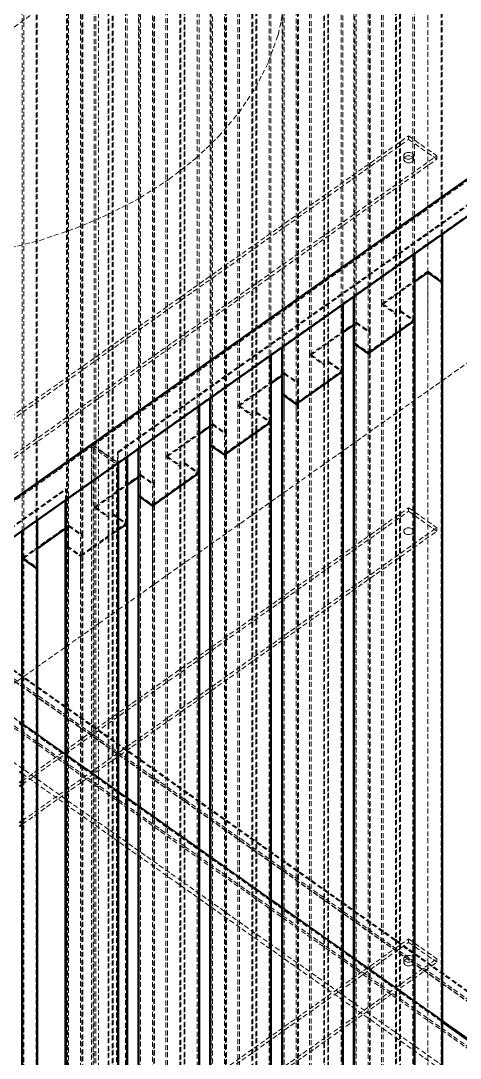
# Model space of a CAD drawing. Header units: millimetres. Extents: x 909 to 14018, y 345 to 10005.
# Drawn here: x 3779 to 4110, y 2430 to 3211 of the extents above; entities that cross this region are included whole.
import ezdxf

# ---------------------------------------------------------------- set-up
doc = ezdxf.new("R2010")
doc.units = ezdxf.units.MM
doc.linetypes.add('Hidden', pattern=[15, 5, -3, 5, -2])
for name, color, linetype, lineweight in [('Default', 7, 'Continuous', 50), ('Edges', 7, 'Hidden', 15), ('HiddenEdges', 2, 'Hidden', 15), ('HiddenSilhouettes', 2, 'Hidden', 15), ('HiddenWires', 7, 'Hidden', 15), ('Silhouettes', 7, 'Continuous', 50), ('Wires', 7, 'Hidden', 15)]:
    doc.layers.add(name, color=color, linetype=linetype, lineweight=lineweight)

# ---------------------------------------------------------------- blocks, each defined once
blk = doc.blocks.new('Isometric')
at = {"layer": 'Edges'}
for points in [[(1327.098041457611, -383.719944527455), (2133.199772010275, 186.2801333169505)], [(1096.015553997521, -181.8791524324738), (1135.222303093855, -180.5171222171657), (1174.051632219395, -176.4444287898677), (1212.129401439687, -169.7000431031679), (1249.088850902038, -160.34896760735), (1284.574182980465, -148.4814122756707), (1318.243669678544, -134.2115739010706), (1349.772846348997, -117.6768426390308), (1378.858223313768, -99.03639819879027), (1405.219789049641, -78.46992810488973), (1428.603427057129, -56.17543043124351), (1448.784023263315, -32.36750481653462), (1465.567278673514, -7.275582444440715), (1478.791694656427, 18.8586984684448), (1488.329695061837, 45.78375097370008), (1494.089352555518, 73.24023665700224), (1496.015597053682, 100.9636291150364)], [(520.9963109049463, -953.7200223718605), (1327.098041457611, -383.719944527455)], [(1327.098041457611, -2073.704886203047), (1327.098041457611, -383.719944527455)], [(1228.598032311626, -643.206138487662), (1231.426459436372, -645.2061387608003)]]:
    blk.add_lwpolyline(points, dxfattribs=at)
for points in [[(1652.013564254456, -201.901629825913, 0), (1652.013564254456, -154.8184371631278, 0)], [(1638.719922241451, -192.5016041280974, 0), (1638.719922241451, -164.218462860943, 0)], [(1638.719922241451, -998.6032245921322, 0), (1638.719922241451, -192.5016041280974, 0)], [(1578.615888998967, -273.8016335417169, 0), (1578.615888998967, -206.7184381475486, 0)], [(1652.013564254456, -1008.003250289948, 0), (1652.013564254456, -201.901629825913, 0)], [(1506.490997317939, -324.8016405067428, 0), (1506.490997317939, -257.7184451125745, 0)], [(1578.615888998967, -1079.903254005752, 0), (1578.615888998967, -273.8016335417169, 0)], [(1434.366105636911, -375.8016474717688, 0), (1434.366105636911, -308.7184520776004, 0)], [(1506.490997317939, -1130.903260970778, 0), (1506.490997317939, -324.8016405067428, 0)], [(1362.241213955883, -426.8016544367943, 0), (1362.241213955883, -359.7184590426259, 0)], [(1301.076477383248, -365.3199176005169, 0), (1327.098041457611, -383.719944527455, 0)], [(1326.249547846885, -2073.456333815664, 0), (1326.249547846885, -385.1684136901786, 0)], [(1434.366105636911, -1181.903267935804, 0), (1434.366105636911, -375.8016474717688, 0)], [(1301.076477383247, -2055.656282556602, 0), (1301.076477383247, -402.9684649492406, 0)], [(1275.90340691961, -2048.283335910714, 0), (1275.90340691961, -420.768516208303, 0)], [(1362.241213955883, -1232.90327490083, 0), (1362.241213955883, -426.8016544367943, 0)], [(1245.568595060103, -489.3016629723654, 0), (1245.568595060103, -442.2184703095795, 0)], [(1245.568595060103, -1295.4032834364, 0), (1245.568595060103, -489.3016629723654, 0)], [(1228.598032311626, -644.054666542921, 0), (1231.426459436372, -646.0546668160591, 0)], [(1652.862101023555, -943.2061794584017, 0), (1696.207738078616, -973.8561775407295, 0)], [(1652.862101023555, -944.0547075136608, 0), (2081.156643861548, -1246.904724459557, 0)]]:
    blk.add_polyline3d(points, dxfattribs=at)
at = {"layer": 'HiddenEdges'}
for points in [[(-492.8534264870239, 574.0741800517103), (2266.984340484071, -1377.426086462952)], [(1302.773499165114, -366.1683866574576), (1327.946569628752, -383.9684379165196)], [(1327.098006391433, -372.9414759897354), (1327.946500002158, -373.5414516576111)], [(1144.09880652025, -546.6561009116886), (1722.229302152979, -955.4561506137916)], [(1153.856880066906, -543.7980291104066), (1712.471237204279, -938.798083055214)], [(1118.077207885471, -565.5532081754848), (1697.904768458439, -975.5532641688292)], [(1231.426459436372, -645.2061387608003), (1652.862101023555, -943.2061794584017)], [(1231.426459436372, -646.0546668160591), (1652.862101023555, -944.0547075136608)]]:
    blk.add_lwpolyline(points, dxfattribs=at)
for points in [[(1638.719922241451, -164.218462860943, 0), (1638.719922241451, 613.6000163359377, 0)], [(1652.013564254456, -154.8184371631278, 0), (1652.013564254456, 604.1999906381225, 0)], [(-466.6904755831217, 592.5741825782393, 0), (2319.310242291876, -1377.426086462952, 0)], [(1611.142800933549, -230.8016276692447, 0), (1611.142800933549, 575.2999927947903, 0)], [(1566.595030560423, -243.5016110931233, 0), (1566.595030560423, 562.6000093709122, 0)], [(1606.193053465243, -234.3016281472364, 0), (1606.193053465243, 571.7999923167981, 0)], [(1579.888672573428, -252.9016367909385, 0), (1579.888672573428, 553.1999836730961, 0)], [(-466.6904755831217, 545.1980325172262, 0), (2319.310242291876, -1424.802236523965, 0)], [(1565.322290144335, -263.2016259905677, 0), (1565.322290144335, 542.8999944734669, 0)], [(1578.615888998967, -206.7184381475486, 0), (1578.615888998967, 532.2999869223177, 0)], [(1534.068161784215, -285.3016351122624, 0), (1534.068161784215, 520.7999853517726, 0)], [(1539.017909252521, -281.8016346342706, 0), (1539.017909252521, 524.2999858297649, 0)], [(1494.470138879395, -294.5016180581488, 0), (1494.470138879395, 511.6000024058862, 0)], [(1507.763780892401, -303.9016437559649, 0), (1507.763780892401, 502.1999767080702, 0)], [(1493.197398463307, -314.2016329555941, 0), (1493.197398463307, 491.8999875084414, 0)], [(1506.490997317939, -257.7184451125745, 0), (1506.490997317939, 481.2999799572922, 0)], [(1461.943270103187, -336.3016420772879, 0), (1461.943270103187, 469.7999783867467, 0)], [(1466.893017571493, -332.8016415992961, 0), (1466.893017571493, 473.2999788647389, 0)], [(1422.345247198367, -345.5016250231747, 0), (1422.345247198367, 460.5999954408603, 0)], [(1435.638889211372, -354.9016507209903, 0), (1435.638889211372, 451.1999697430447, 0)], [(1421.072506782279, -365.2016399206195, 0), (1421.072506782279, 440.8999805434155, 0)], [(1434.366105636911, -308.7184520776004, 0), (1434.366105636911, 430.2999729922662, 0)], [(1389.818378422159, -387.3016490423138, 0), (1389.818378422159, 418.7999714217212, 0)], [(1394.768125890465, -383.801648564322, 0), (1394.768125890465, 422.2999718997135, 0)], [(1350.220366306933, -396.5016243588047, 0), (1350.220366306933, 409.5999961052298, 0)], [(1363.514008319938, -405.9016500566208, 0), (1363.514008319938, 400.1999704074142, 0)], [(1348.947604311658, -416.2016545150409, 0), (1348.947604311658, 389.8999659489941, 0)], [(1362.241213955883, -359.7184590426259, 0), (1362.241213955883, 379.2999660272408, 0)], [(1317.693486741131, -438.3016560073397, 0), (1317.693486741131, 367.7999644566953, 0)], [(1322.643234209437, -434.8016555293475, 0), (1322.643234209437, 371.2999649346871, 0)], [(1278.095474625905, -447.5016313238307, 0), (1278.095474625905, 358.5999891402048, 0)], [(1291.38911663891, -456.9016570216463, 0), (1291.38911663891, 349.1999634423887, 0)], [(1276.82271263063, -467.2016614800666, 0), (1276.82271263063, 338.8999589839682, 0)], [(1290.116322274856, -477.8016614018202, 0), (1290.116322274856, 328.2999590622148, 0)], [(1245.568595060103, -442.2184703095795, 0), (1245.568595060103, 316.7999574916698, 0)], [(1327.098006391433, -372.9414759897354, 0), (2081.156643861548, 160.2585727963301, 0)], [(1619.274528917193, -58.98561599718778, 0), (1619.274528917193, -55.45008257410018, 0)], [(1638.719965399823, -254.5127663286653, 0), (1638.719965399823, -191.3016222747638, 0)], [(1606.193053465243, -1040.403248611272, 0), (1606.193053465243, -234.3016281472364, 0)], [(1611.142800933549, -1036.90324813328, 0), (1611.142800933549, -230.8016276692447, 0)], [(1566.595030560423, -1049.603231557158, 0), (1566.595030560423, -243.5016110931233, 0)], [(1566.595073718795, -254.5127663286653, 0), (1566.595073718795, -242.3016292397897, 0)], [(1579.888672573428, -1059.003257254974, 0), (1579.888672573428, -252.9016367909385, 0)], [(1565.322290144335, -1069.303246454603, 0), (1565.322290144335, -263.2016259905677, 0)], [(1578.61593215734, -339.3503403414061, 0), (1578.61593215734, -272.6016516883833, 0)], [(1534.068161784215, -1091.403255576298, 0), (1534.068161784215, -285.3016351122624, 0)], [(1539.017909252521, -1087.903255098305, 0), (1539.017909252521, -281.8016346342706, 0)], [(1494.470138879395, -1100.603238522184, 0), (1494.470138879395, -294.5016180581488, 0)], [(1494.470182037768, -339.3503403414061, 0), (1494.470182037768, -293.3016362048152, 0)], [(1507.763780892401, -1110.00326422, 0), (1507.763780892401, -303.9016437559649, 0)], [(1493.197398463307, -1120.303253419629, 0), (1493.197398463307, -314.2016329555941, 0)], [(1466.893017571493, -1138.903262063331, 0), (1466.893017571493, -332.8016415992961, 0)], [(1506.491040476312, -339.3503403414061, 0), (1506.491040476312, -323.6016586534092, 0)], [(1506.491040476312, -324.8016710243251, 0), (1506.491040476312, -324.8016099891606, 0)], [(1461.943270103187, -1142.403262541323, 0), (1461.943270103187, -336.3016420772879, 0)], [(1422.345247198367, -1151.60324548721, 0), (1422.345247198367, -345.5016250231747, 0)], [(1422.34529035674, -424.1879143541469, 0), (1422.34529035674, -344.3016431698411, 0)], [(1435.638889211372, -1161.003271185025, 0), (1435.638889211372, -354.9016507209903, 0)], [(1301.076477383247, -402.9684649492406, 0), (1301.076477383247, -367.3683624311166, 0)], [(1327.098006391433, -2010.883331184498, 0), (1327.098006391433, -372.9414759897354, 0)], [(1421.072506782279, -1171.303260384655, 0), (1421.072506782279, -365.2016399206195, 0)], [(1434.366148795284, -424.1879143541469, 0), (1434.366148795284, -374.6016656184352, 0)], [(1394.768125890465, -1189.903269028357, 0), (1394.768125890465, -383.801648564322, 0)], [(1434.366148795284, -375.801677989351, 0), (1434.366148795284, -375.8016169541866, 0)], [(1350.220398675712, -424.1879143541469, 0), (1350.220398675712, -395.3016501348666, 0)], [(1389.818378422159, -1193.403269506349, 0), (1389.818378422159, -387.3016490423138, 0)], [(1350.220366306933, -1202.60324482284, 0), (1350.220366306933, -396.5016243588047, 0)], [(1363.514008319938, -1212.003270520656, 0), (1363.514008319938, -405.9016500566208, 0)], [(520.9962758387687, -942.9415538341409, 0), (1275.054913308884, -409.7415050480754, 0)], [(1275.90340691961, -420.768516208303, 0), (1275.90340691961, -410.3414807159515, 0)], [(1348.947604311658, -1222.303274979076, 0), (1348.947604311658, -416.2016545150409, 0)], [(1362.241246324663, -509.0254883668874, 0), (1362.241246324663, -425.6016802128565, 0)], [(1322.643234209437, -1240.903275993383, 0), (1322.643234209437, -434.8016555293475, 0)], [(1619.274528917193, -432.3379454752676, 0), (1619.274528917193, -428.8024120521795, 0)], [(1278.095474625905, -1253.603251787866, 0), (1278.095474625905, -447.5016313238307, 0)], [(1278.095506994685, -509.0254883668874, 0), (1278.095506994685, -446.3016570998925, 0)], [(1317.693486741131, -1244.403276471375, 0), (1317.693486741131, -438.3016560073397, 0)], [(1291.38911663891, -1263.003277485681, 0), (1291.38911663891, -456.9016570216463, 0)], [(1276.82271263063, -1273.303281944102, 0), (1276.82271263063, -467.2016614800666, 0)], [(1290.116322274856, -1283.903281865855, 0), (1290.116322274856, -477.8016614018202, 0)], [(1290.116354643635, -509.0254883668874, 0), (1290.116354643635, -476.6016871778822, 0)], [(1144.098771959833, -546.3046531932882, 0), (1723.926332532803, -956.3047091866329, 0)], [(1619.274528917193, -865.0872364612228, 0), (1619.274528917193, -861.551703038135, 0)]]:
    blk.add_polyline3d(points, dxfattribs=at)
at = {"layer": 'HiddenSilhouettes'}
for points in [[(-466.6904755831217, 594.695502632092), (2289.611757482041, -1354.304763541148)], [(1458.981382962891, -254.5127663286653), (2262.741699796952, 313.8316817716454)], [(1195.010460205265, -358.9856569679278), (1619.274528917193, -58.98561599718778)], [(1223.294731452727, -375.4501262762224), (1647.558800164656, -75.45008530548284)], [(1614.444934358972, -78.07057954110451), (1615.73899501126, -76.4856183871475), (1617.980468264906, -75.57057919968156), (1620.568632727855, -75.57054868209889), (1622.810062823126, -76.4856183871475), (1624.104166633788, -78.07054902352229), (1624.104123475415, -79.90065791603683), (1622.810062823126, -81.48561906999339), (1620.568589569482, -82.40065825745933), (1617.980425106532, -82.40068877504154), (1615.738995011261, -81.48561906999385), (1614.444891200599, -79.90068843361905)], [(1592.050917841511, -224.3016267815451), (1606.193053465243, -234.3016281472364)], [(1593.747948221335, -224.3015962639629), (1607.041590234341, -233.701621961779)], [(1610.294264164449, -231.4016338547026), (1611.142800933549, -230.8016276692447)], [(1610.294264164449, -231.4016338547026), (1623.587906177456, -240.8016595525182)], [(1564.473753375236, -245.0015807803948), (1566.595030560423, -243.5016110931233)], [(1566.595073718795, -242.3016292397897), (1580.737209342527, -252.301630605481)], [(1099.046088815994, -509.0254883668874), (1449.568901432423, -261.1683967556055)], [(1564.473753375236, -263.801632176026), (1565.322290144335, -263.2016259905677)], [(1565.322290144335, -263.2016259905677), (1578.615888998967, -272.6016211708011)], [(1519.926026160484, -275.3016337465706), (1534.068161784215, -285.3016351122624)], [(1521.623056540308, -275.3016032289884), (1534.916698553313, -284.7016289268045)], [(1538.169372483422, -282.4016408197281), (1551.463014496428, -291.8016665175437)], [(1492.348861694208, -296.0015877454202), (1494.470138879395, -294.5016180581488)], [(1494.470138879395, -294.5016180581488), (1507.763780892401, -303.9016437559649)], [(1494.470182037768, -293.3016362048152), (1508.612317661499, -303.3016375705065)], [(1506.491083634685, -323.601628135827), (1551.463014496428, -291.8016665175437)], [(1449.49816485928, -326.3016101940143), (1481.035153195223, -304.0015888379735)], [(1507.763780892401, -303.9016437559649), (1508.612317661499, -303.3016375705065)], [(1493.197398463307, -314.2016329555941), (1506.490997317939, -323.601628135827)], [(1447.801134479455, -326.3016407115965), (1461.943270103187, -336.3016420772879)], [(1449.49816485928, -326.3016101940143), (1462.791806872285, -335.7016358918304)], [(1434.366191953657, -374.6016351008529), (1479.338122815399, -342.8016734825696)], [(1466.044480802394, -333.401647784754), (1479.338122815399, -342.8016734825696)], [(1422.34529035674, -345.5016555407569), (1435.638889211372, -354.9016507209903)], [(1377.373273178252, -377.3016171590402), (1408.910261514196, -355.0015958029994)], [(496.6717686124498, -936.1684645018631), (1301.076477383247, -367.3683624311166)], [(1420.223970013181, -365.8016461060774), (1421.072506782279, -365.2016399206195)], [(1421.072506782279, -365.2016399206195), (1434.366148795284, -374.6016656184352)], [(1377.373273178252, -377.3016171590402), (1390.666915191257, -386.7016428568559)], [(1393.919589121366, -384.4016547497799), (1407.213231134372, -393.8016804475951)], [(1303.5513511174, -428.3016546416484), (1350.220398675712, -395.3016501348666)], [(1389.818378422159, -387.3016490423138), (1390.666915191257, -386.7016428568559)], [(1350.220398675712, -396.5016472469915), (1363.514008319938, -405.9016500566208)], [(1275.054913308884, -409.7415050480754), (1275.90340691961, -410.3414807159515)], [(1348.947604311658, -416.2016545150409), (1362.241213955883, -425.6016573246698)], [(1303.5513511174, -428.3016546416484), (1317.693486741131, -438.3016560073397)], [(1305.248370707631, -428.3016317534616), (1318.542012720637, -437.7016574512772)], [(1321.794708229932, -435.40165408541), (1335.088350242937, -444.8016797832256)], [(1231.426459436372, -479.3016616066739), (1278.095506994685, -446.3016570998925)], [(1275.054913308884, -449.6516331433336), (1278.095474625905, -447.5016313238307)], [(1278.095474625905, -447.5016313238307), (1291.38911663891, -456.9016570216463)], [(1278.095506994685, -446.3016570998925), (1292.237642618415, -456.3016584655841)], [(1290.116354643635, -476.6016871778822), (1335.088350242937, -444.8016797832256)], [(1231.426459436372, -743.052454969029), (1647.558800164656, -448.8024147835622)], [(1291.38911663891, -456.9016570216463), (1292.237642618415, -456.3016584655841)], [(1275.974186651125, -467.8016600361291), (1290.116322274856, -477.8016614018202)], [(1276.82271263063, -467.2016614800666), (1290.116354643635, -476.6016871778822)], [(1233.123481724002, -479.3016368111382), (1246.417123737006, -488.7016625089541)], [(1231.426459436372, -646.9031948713175), (1652.862101023555, -944.9032355689192)], [(1231.426459436372, -695.5521369309254), (1652.862101023555, -993.552177628527)], [(1619.274528917193, -865.0872364612228), (1647.558800164656, -885.0872391926057)], [(1231.426459436372, -1179.337279378073), (1647.558800164656, -885.0872391926057)], [(1614.444934358972, -884.1722000051393), (1615.73899501126, -882.5872388511827), (1617.980468264906, -881.6721996637166), (1620.568632727855, -881.6721691461344), (1622.810062823126, -882.587238851183), (1624.104166633788, -884.1721694875571), (1624.104123475415, -886.0022783800714), (1622.810062823126, -887.5872395340284), (1620.568589569482, -888.5022787214943), (1617.980425106532, -888.502309239077), (1615.738995011261, -887.5872395340284), (1614.444891200599, -886.0023088976538)]]:
    blk.add_lwpolyline(points, dxfattribs=at)
for points in [[(1614.444934358972, -74.53504611801645), (1615.73899501126, -72.95008496405944), (1617.980468264906, -72.0350457765935), (1620.568632727855, -72.03501525901129), (1622.810062823126, -72.9500849640599), (1624.104166633788, -74.53501560043424), (1624.104123475415, -76.36512449294878), (1622.810062823126, -77.95008564690579), (1620.568589569482, -78.86512483437127), (1617.980425106532, -78.86515535195394), (1615.738995011261, -77.95008564690579), (1614.444891200599, -76.365155010531)], [(1614.444934358972, -880.6366665820515), (1615.73899501126, -879.0517054280949), (1617.980468264906, -878.1366662406288), (1620.568632727855, -878.1366357230463), (1622.810062823126, -879.0517054280949), (1624.104166633788, -880.6366360644693), (1624.104123475415, -882.4667449569836), (1622.810062823126, -884.0517061109404), (1620.568589569482, -884.9667452984067), (1617.980425106532, -884.966775815989), (1615.738995011261, -884.0517061109406), (1614.444891200599, -882.466775474566)]]:
    blk.add_lwpolyline(points, close=True, dxfattribs=at)
for points in [[(1652.862101023555, -154.2184309776694, 0), (1652.862101023555, 604.7999968235795, 0)], [(1592.050917841511, -224.3016267815451, 0), (1592.050917841511, 581.7999936824904, 0)], [(1593.747948221335, -224.3015962639629, 0), (1593.747948221335, 581.8000242000721, 0)], [(1610.294264164449, -231.4016338547026, 0), (1610.294264164449, 574.6999866093329, 0)], [(1607.041590234341, -233.701621961779, 0), (1607.041590234341, 572.3999985022565, 0)], [(1623.587906177456, -240.8016595525182, 0), (1623.587906177456, 565.2999609115172, 0)], [(1625.284936557279, -173.7184336407677, 0), (1625.284936557279, 565.299991429099, 0)], [(1580.737209342527, -252.301630605481, 0), (1580.737209342527, 553.7999898585545, 0)], [(-466.6904755831217, 547.3193525710785, 0), (2287.31024948258, -1400.053501466532, 0)], [(1564.473753375236, -216.7184395132399, 0), (1564.473753375236, 542.299988288009, 0)], [(-492.8534264870239, 528.81935004455, 0), (2266.984340484071, -1422.680916470113, 0)], [(1519.926026160484, -275.3016337465706, 0), (1519.926026160484, 530.799986717464, 0)], [(1521.623056540308, -275.3016032289884, 0), (1521.623056540308, 530.8000172350462, 0)], [(1534.916698553313, -284.7016289268045, 0), (1534.916698553313, 521.399991537231, 0)], [(1538.169372483422, -282.4016408197281, 0), (1538.169372483422, 523.6999796443065, 0)], [(1551.463014496428, -291.8016665175437, 0), (1551.463014496428, 514.2999539464909, 0)], [(1553.160044876251, -224.7184406057931, 0), (1553.160044876251, 514.2999844640735, 0)], [(1508.612317661499, -303.3016375705065, 0), (1508.612317661499, 502.7999828935281, 0)], [(1492.348861694208, -267.7184464782658, 0), (1492.348861694208, 491.2999813229835, 0)], [(1447.801134479455, -326.3016407115965, 0), (1447.801134479455, 479.799979752438, 0)], [(1449.49816485928, -326.3016101940143, 0), (1449.49816485928, 479.8000102700207, 0)], [(1462.791806872285, -335.7016358918304, 0), (1462.791806872285, 470.3999845722051, 0)], [(1466.044480802394, -333.401647784754, 0), (1466.044480802394, 472.6999726792815, 0)], [(1479.338122815399, -342.8016734825696, 0), (1479.338122815399, 463.2999469814658, 0)], [(1481.035153195223, -275.7184475708191, 0), (1481.035153195223, 463.2999774990476, 0)], [(1436.487425980471, -354.3016445355324, 0), (1436.487425980471, 451.7999759285026, 0)], [(1420.223970013181, -318.7184534432913, 0), (1420.223970013181, 440.2999743579571, 0)], [(1375.676242798428, -377.301647676622, 0), (1375.676242798428, 428.7999727874126, 0)], [(1377.373273178252, -377.3016171590402, 0), (1377.373273178252, 428.8000033049948, 0)], [(1390.666915191257, -386.7016428568559, 0), (1390.666915191257, 419.3999776071787, 0)], [(1393.919589121366, -384.4016547497799, 0), (1393.919589121366, 421.6999657142551, 0)], [(1407.213231134372, -393.8016804475951, 0), (1407.213231134372, 412.2999400164395, 0)], [(1408.910261514196, -326.7184545358446, 0), (1408.910261514196, 412.2999705340221, 0)], [(1364.362534299443, -405.3016515005579, 0), (1364.362534299443, 400.7999689634767, 0)], [(1348.099078332153, -369.7184604083172, 0), (1348.099078332153, 389.2999673929321, 0)], [(1303.5513511174, -428.3016546416484, 0), (1303.5513511174, 377.7999658223866, 0)], [(1305.248370707631, -428.3016317534616, 0), (1305.248370707631, 377.7999887105739, 0)], [(1318.542012720637, -437.7016574512772, 0), (1318.542012720637, 368.3999630127578, 0)], [(1321.794708229932, -435.40165408541, 0), (1321.794708229932, 370.6999663786246, 0)], [(1335.088350242937, -444.8016797832256, 0), (1335.088350242937, 361.2999406808094, 0)], [(1336.785369833168, -377.71846150087, 0), (1336.785369833168, 361.2999635689962, 0)], [(1223.294731452727, 53.76363128664525, 0), (1647.558800164656, 353.7636722573852, 0)], [(1292.237642618415, -456.3016584655841, 0), (1292.237642618415, 349.7999619984512, 0)], [(1275.974186651125, -467.8016600361291, 0), (1275.974186651125, 338.2999604279057, 0)], [(1231.426459436372, -452.2184716752708, 0), (1231.426459436372, 326.7999588573612, 0)], [(1233.123481724002, -479.3016368111382, 0), (1233.123481724002, 326.7999836528966, 0)], [(1246.417123737006, -441.6184698461684, 0), (1246.417123737006, 317.3999579550814, 0)], [(1302.773499165114, -366.1683866574576, 0), (2107.178207935912, 202.6317154132894, 0)], [(1327.946500002158, -373.5414516576111, 0), (2082.005137472274, 159.6585971284544, 0)], [(1195.010460205265, -355.4501235448397, 0), (1619.274528917193, -55.45008257410018, 0)], [(1619.274528917193, -55.45008257410018, 0), (1647.558800164656, -75.45008530548284, 0)], [(1619.274528917193, -58.98561599718778, 0), (1647.558800164656, -78.98561872857044, 0)], [(1223.294731452727, -378.9856596993104, 0), (1647.558800164656, -78.98561872857044, 0)], [(1614.444891200599, -79.90068843361905, 0), (1614.444891200599, -76.365155010531, 0)], [(1624.104166633788, -78.07054902352229, 0), (1624.104166633788, -74.53501560043424, 0)], [(1647.558800164656, -78.98561872857044, 0), (1647.558800164656, -75.45008530548284, 0)], [(1592.050917841511, -224.3016267815451, 0), (1638.719965399823, -191.3016222747638, 0)], [(1638.720008558195, -191.3016527923455, 0), (1652.862101023555, -201.3016236404551, 0)], [(1593.747948221335, -224.3015962639629, 0), (1625.284936557279, -202.0015749079221, 0)], [(1592.050917841511, -1030.40324724558, 0), (1592.050917841511, -224.3016267815451, 0)], [(1593.747948221335, -1030.403216727998, 0), (1593.747948221335, -224.3015962639629, 0)], [(1606.193053465243, -234.3016281472364, 0), (1607.041590234341, -233.701621961779, 0)], [(1607.041590234341, -1039.803242425814, 0), (1607.041590234341, -233.701621961779, 0)], [(1610.294264164449, -1037.503254318738, 0), (1610.294264164449, -231.4016338547026, 0)], [(1611.142800933549, -230.8016276692447, 0), (1625.284936557279, -240.8016290349356, 0)], [(1519.926026160484, -275.3016337465706, 0), (1566.595073718795, -242.3016292397897, 0)], [(1566.595030560423, -243.5016110931233, 0), (1579.888672573428, -252.9016367909385, 0)], [(1578.615975315712, -272.6016211708011, 0), (1623.587906177456, -240.8016595525182, 0)], [(1623.587906177456, -1046.903280016553, 0), (1623.587906177456, -240.8016595525182, 0)], [(1521.623056540308, -275.3016032289884, 0), (1553.160044876251, -253.001581872948, 0)], [(1579.888672573428, -252.9016367909385, 0), (1580.737209342527, -252.301630605481, 0)], [(1580.737209342527, -1058.403251069516, 0), (1580.737209342527, -252.301630605481, 0)], [(1519.926026160484, -1081.403254210606, 0), (1519.926026160484, -275.3016337465706, 0)], [(1521.623056540308, -1081.403223693024, 0), (1521.623056540308, -275.3016032289884, 0)], [(1534.068161784215, -285.3016351122624, 0), (1534.916698553313, -284.7016289268045, 0)], [(1534.916698553313, -1090.803249390839, 0), (1534.916698553313, -284.7016289268045, 0)], [(1538.169372483422, -282.4016408197281, 0), (1539.017909252521, -281.8016346342706, 0)], [(1538.169372483422, -1088.503261283763, 0), (1538.169372483422, -282.4016408197281, 0)], [(1539.017909252521, -281.8016346342706, 0), (1553.160044876251, -291.8016359999615, 0)], [(1447.801134479455, -326.3016407115965, 0), (1494.470182037768, -293.3016362048152, 0)], [(1551.463014496428, -1097.903286981579, 0), (1551.463014496428, -291.8016665175437, 0)], [(1508.612317661499, -1109.403258034542, 0), (1508.612317661499, -303.3016375705065, 0)], [(1492.348861694208, -314.801639141052, 0), (1493.197398463307, -314.2016329555941, 0)], [(1447.801134479455, -1132.403261175632, 0), (1447.801134479455, -326.3016407115965, 0)], [(1449.49816485928, -1132.40323065805, 0), (1449.49816485928, -326.3016101940143, 0)], [(1466.044480802394, -333.401647784754, 0), (1466.893017571493, -332.8016415992961, 0)], [(1466.893017571493, -332.8016415992961, 0), (1481.035153195223, -342.801642964987, 0)], [(1461.943270103187, -336.3016420772879, 0), (1462.791806872285, -335.7016358918304, 0)], [(1462.791806872285, -1141.803256355865, 0), (1462.791806872285, -335.7016358918304, 0)], [(1466.044480802394, -1139.503268248789, 0), (1466.044480802394, -333.401647784754, 0)], [(1479.338122815399, -1148.903293946605, 0), (1479.338122815399, -342.8016734825696, 0)], [(1375.676242798428, -377.301647676622, 0), (1422.34529035674, -344.3016431698411, 0)], [(1420.223970013181, -347.0015947104457, 0), (1422.345247198367, -345.5016250231747, 0)], [(1422.34529035674, -344.3016431698411, 0), (1436.487425980471, -354.3016445355324, 0)], [(1435.638889211372, -354.9016507209903, 0), (1436.487425980471, -354.3016445355324, 0)], [(1436.487425980471, -1160.403264999568, 0), (1436.487425980471, -354.3016445355324, 0)], [(1301.076477383248, -424.1879143541469, 0), (1301.076477383248, -365.3199176005169, 0)], [(1301.076477383247, -367.3683624311166, 0), (1325.649572424823, -384.7441669427549, 0)], [(1302.773499165114, -2054.456306782944, 0), (1302.773499165114, -366.1683866574576, 0)], [(1327.946500002158, -424.1879143541469, 0), (1327.946500002158, -373.5414516576111, 0)], [(1375.676242798428, -1183.403268140657, 0), (1375.676242798428, -377.301647676622, 0)], [(1375.676242798428, -377.301647676622, 0), (1389.818378422159, -387.3016490423138, 0)], [(1377.373273178252, -1183.403237623075, 0), (1377.373273178252, -377.3016171590402, 0)], [(1393.919589121366, -384.4016547497799, 0), (1394.768125890465, -383.801648564322, 0)], [(1393.919589121366, -1190.503275213815, 0), (1393.919589121366, -384.4016547497799, 0)], [(1394.768125890465, -383.801648564322, 0), (1408.910261514196, -393.8016499300129, 0)], [(1350.220398675712, -395.3016501348666, 0), (1364.362534299443, -405.3016515005579, 0)], [(1362.241278693442, -425.6016573246698, 0), (1407.213231134372, -393.8016804475951, 0)], [(1390.666915191257, -1192.803263320891, 0), (1390.666915191257, -386.7016428568559, 0)], [(1407.213231134372, -1199.903300911631, 0), (1407.213231134372, -393.8016804475951, 0)], [(1305.248370707631, -428.3016317534616, 0), (1336.785369833168, -406.0016027680249, 0)], [(1348.099078332153, -398.0016016754716, 0), (1350.220366306933, -396.5016243588047, 0)], [(1363.514008319938, -405.9016500566208, 0), (1364.362534299443, -405.3016515005579, 0)], [(1364.362534299443, -1211.403271964593, 0), (1364.362534299443, -405.3016515005579, 0)], [(521.8447694494944, -943.5415295020166, 0), (1275.90340691961, -410.3414807159515, 0)], [(1275.054913308884, -421.3684918761787, 0), (1275.054913308884, -409.7415050480754, 0)], [(1348.099078332153, -416.8016530711034, 0), (1348.947604311658, -416.2016545150409, 0)], [(1231.426459436372, -703.0524495062641, 0), (1619.274528917193, -428.8024120521795, 0)], [(1231.426459436372, -706.5879829293519, 0), (1619.274528917193, -432.3379454752676, 0)], [(1303.5513511174, -1234.403275105683, 0), (1303.5513511174, -428.3016546416484, 0)], [(1305.248370707631, -1234.403252217496, 0), (1305.248370707631, -428.3016317534616, 0)], [(1321.794708229932, -435.40165408541, 0), (1322.643234209437, -434.8016555293475, 0)], [(1321.794708229932, -1241.503274549445, 0), (1321.794708229932, -435.40165408541, 0)], [(1322.643234209437, -434.8016555293475, 0), (1336.785369833168, -444.8016568950388, 0)], [(1619.274528917193, -428.8024120521795, 0), (1647.558800164656, -448.8024147835622, 0)], [(1619.274528917193, -432.3379454752676, 0), (1647.558800164656, -452.3379482066498, 0)], [(1317.693486741131, -438.3016560073397, 0), (1318.542012720637, -437.7016574512772, 0)], [(1318.542012720637, -1243.803277915312, 0), (1318.542012720637, -437.7016574512772, 0)], [(1335.088350242937, -1250.903300247261, 0), (1335.088350242937, -444.8016797832256, 0)], [(1231.426459436372, -746.587988392117, 0), (1647.558800164656, -452.3379482066498, 0)], [(1290.116322274856, -477.8016614018202, 0), (1327.946569628752, -451.0516333106884, 0)], [(1292.237642618415, -1262.403278929619, 0), (1292.237642618415, -456.3016584655841, 0)], [(1647.558800164656, -452.3379482066498, 0), (1647.558800164656, -448.8024147835622, 0)], [(1275.974186651125, -467.8016600361291, 0), (1276.82271263063, -467.2016614800666, 0)], [(1275.974186651125, -1273.903280500164, 0), (1275.974186651125, -467.8016600361291, 0)], [(1233.123481724002, -479.3016368111382, 0), (1246.417123737006, -469.9016111133228, 0)], [(1233.123481724002, -1285.403257275173, 0), (1233.123481724002, -479.3016368111382, 0)], [(1154.705373677632, -543.1980534425313, 0), (1713.319730815005, -938.1981073873385, 0)], [(1231.426459436372, -1135.80174049222, 0), (1619.274528917193, -861.551703038135, 0)], [(1619.274528917193, -861.551703038135, 0), (1647.558800164656, -881.5517057695176, 0)], [(1231.426459436372, -1139.337273915307, 0), (1619.274528917193, -865.0872364612228, 0)], [(1231.426459436372, -1175.801745954985, 0), (1647.558800164656, -881.5517057695176, 0)], [(1614.444891200599, -886.0023088976538, 0), (1614.444891200599, -882.466775474566, 0)], [(1624.104166633788, -884.1721694875571, 0), (1624.104166633788, -880.6366360644693, 0)], [(1647.558800164656, -885.0872391926057, 0), (1647.558800164656, -881.5517057695176, 0)]]:
    blk.add_polyline3d(points, dxfattribs=at)
at = {"layer": 'HiddenWires'}
for points in [[(1614.444891200599, -453.2530179116984), (1614.444934358972, -451.4229090191839)], [(1614.444934358972, -451.4229090191839), (1615.73899501126, -449.8379478652269)], [(1615.73899501126, -449.8379478652269), (1617.980468264906, -448.9229086777609)], [(1615.738995011261, -454.837948548073), (1617.980425106532, -455.7530182531211)], [(1617.980425106532, -455.7530182531211), (1620.568589569482, -455.7529877355387)], [(1617.980468264906, -448.9229086777609), (1620.568632727855, -448.9228781601782)], [(1620.568589569482, -455.7529877355387), (1622.810062823126, -454.8379485480727)], [(1622.810062823126, -454.8379485480727), (1624.104123475415, -453.252987394116)], [(1275.054913308884, -568.4516981958775), (1308.147545195112, -545.0516705860941)]]:
    blk.add_lwpolyline(points, dxfattribs=at)
for points in [[(1308.147545195112, -545.0516705860941, 0), (1308.147545195112, 261.0499498779404, 0)], [(1449.568901432423, -261.1683967556055, 0), (1458.981382962891, -254.5127663286653, 0)], [(1614.444891200599, -453.2530179116984, 0), (1615.738995011261, -454.837948548073, 0)], [(1620.568632727855, -448.9228781601782, 0), (1622.810062823126, -449.8379478652269, 0)], [(1622.810062823126, -449.8379478652269, 0), (1624.104166633788, -451.4228785016016, 0)], [(1624.104123475415, -453.252987394116, 0), (1624.104166633788, -451.4228785016016, 0)], [(1308.147545195112, -545.0516705860941, 0), (1327.946569628752, -531.0516442362186, 0)], [(1308.147545195112, -1351.153291050129, 0), (1308.147545195112, -545.0516705860941, 0)]]:
    blk.add_polyline3d(points, dxfattribs=at)
at = {"layer": 'Silhouettes'}
for points in [[(1327.946639255345, -383.9683886830767), (2132.351278399549, 184.8316641542269)], [(1625.284936557279, -202.0015749079221), (1638.719965399823, -192.5015736105156)], [(1638.719922241451, -192.5016041280974), (1652.013564254456, -201.901629825913)], [(1652.013564254456, -201.901629825913), (1652.862101023555, -201.3016236404551)], [(1553.160044876251, -253.001581872948), (1564.473753375236, -245.0015807803948)], [(1578.61593215734, -273.8016030241347), (1625.284936557279, -240.8016290349356)], [(1481.035153195223, -304.0015888379735), (1492.348861694208, -296.0015877454202)], [(1492.348861694208, -314.801639141052), (1506.490997317939, -324.8016405067428)], [(494.9747468305832, -935.3199954449228), (1301.076477383247, -365.3199176005173)], [(1420.223970013181, -365.8016461060774), (1434.366105636911, -375.8016474717688)], [(1325.649572424823, -384.7441669427549), (1326.249547846885, -385.1684136901786)], [(1362.241246324663, -426.8016315486075), (1408.910261514196, -393.8016499300129)], [(1336.785369833168, -406.0016027680249), (1348.099078332153, -398.0016016754716)], [(1348.099078332153, -416.8016530711034), (1362.241181587104, -426.8016315486075)], [(1245.568595060103, -489.3016629723654), (1246.417123737006, -488.7016625089541)], [(1228.598032311626, -644.9031945981792), (1231.426459436372, -646.9031948713175)], [(1228.598032311626, -705.0524497794024), (1231.426459436372, -703.0524495062641)], [(1228.598032311626, -745.0524552421673), (1231.426459436372, -743.052454969029)], [(1228.598032311626, -748.5879886652554), (1231.426459436372, -746.587988392117)], [(1652.862101023555, -944.9032355689192), (1697.056274847714, -976.1532398367049)]]:
    blk.add_lwpolyline(points, dxfattribs=at)
for points in [[(1301.076477383248, -365.3199176005169, 0), (2107.178207935912, 204.6801602438886, 0)], [(1652.862101023555, -201.3016236404551, 0), (1652.862101023555, -154.2184309776694, 0)], [(1625.284936557279, -240.8016290349356, 0), (1625.284936557279, -173.7184336407677, 0)], [(1652.862101023555, -1007.40324410449, 0), (1652.862101023555, -201.3016236404551, 0)], [(1564.473753375236, -263.801632176026, 0), (1564.473753375236, -216.7184395132399, 0)], [(1553.160044876251, -291.8016359999615, 0), (1553.160044876251, -224.7184406057931, 0)], [(1625.284936557279, -1046.903249498971, 0), (1625.284936557279, -240.8016290349356, 0)], [(1492.348861694208, -314.801639141052, 0), (1492.348861694208, -267.7184464782658, 0)], [(1564.473753375236, -1069.903252640061, 0), (1564.473753375236, -263.801632176026, 0)], [(1564.473753375236, -263.801632176026, 0), (1578.61593215734, -273.8016640592991, 0)], [(1481.035153195223, -342.801642964987, 0), (1481.035153195223, -275.7184475708191, 0)], [(1506.491040476312, -324.8016099891606, 0), (1553.160044876251, -291.8016359999615, 0)], [(1553.160044876251, -1097.903256463997, 0), (1553.160044876251, -291.8016359999615, 0)], [(1420.223970013181, -365.8016461060774, 0), (1420.223970013181, -318.7184534432913, 0)], [(1492.348861694208, -1120.903259605087, 0), (1492.348861694208, -314.801639141052, 0)], [(1408.910261514196, -393.8016499300129, 0), (1408.910261514196, -326.7184545358446, 0)], [(1434.366148795284, -375.8016169541866, 0), (1481.035153195223, -342.801642964987, 0)], [(1481.035153195223, -1148.903263429022, 0), (1481.035153195223, -342.801642964987, 0)], [(1408.910261514196, -355.0015958029994, 0), (1420.223970013181, -347.0015947104457, 0)], [(1348.099078332153, -416.8016530711034, 0), (1348.099078332153, -369.7184604083172, 0)], [(1420.223970013181, -1171.903266570113, 0), (1420.223970013181, -365.8016461060774, 0)], [(521.8448390760877, -953.9685157609251, 0), (1326.249547846885, -385.1684136901786, 0)], [(1327.946569628752, -2072.256358042006, 0), (1327.946569628752, -383.9684379165196, 0)], [(1336.785369833168, -444.8016568950388, 0), (1336.785369833168, -377.71846150087, 0)], [(1408.910261514196, -1199.903270394048, 0), (1408.910261514196, -393.8016499300129, 0)], [(1275.054913308884, -2047.683360242838, 0), (1275.054913308884, -421.3684918761787, 0)], [(1348.099078332153, -1222.903273535138, 0), (1348.099078332153, -416.8016530711034, 0)], [(1246.417123737006, -488.7016625089541, 0), (1246.417123737006, -441.6184698461684, 0)], [(1327.946569628752, -451.0516333106884, 0), (1336.785369833168, -444.8016568950388, 0)], [(1336.785369833168, -1250.903277359074, 0), (1336.785369833168, -444.8016568950388, 0)], [(1231.426459436372, -479.3016616066739, 0), (1231.426459436372, -452.2184716752708, 0)], [(1246.417123737006, -469.9016111133228, 0), (1275.054913308884, -449.6516331433336, 0)], [(1231.426459436372, -1285.403282070709, 0), (1231.426459436372, -479.3016616066739, 0)], [(1231.426459436372, -479.3016616066739, 0), (1245.568595060103, -489.3016629723654, 0)], [(1246.417123737006, -1294.803282972989, 0), (1246.417123737006, -488.7016625089541, 0)], [(1228.598032311626, -693.5521366577873, 0), (1231.426459436372, -695.5521369309254, 0)], [(1228.598032311626, -708.58798320249, 0), (1231.426459436372, -706.5879829293519, 0)]]:
    blk.add_polyline3d(points, dxfattribs=at)
at = {"layer": 'Wires'}
blk.add_lwpolyline([(1327.946569628752, -531.0516442362186), (1732.411613907041, -245.0516296153546)], dxfattribs=at)
blk.add_polyline3d([(883.8834764831845, -845.0517115568341, 0), (1275.054913308884, -568.4516981958775, 0)], dxfattribs=at)

msp = doc.modelspace()

# ---------------------------------------------------------------- block references
at = {"layer": 'Default', "xscale": 0.75, "yscale": 0.75, "zscale": 0.75}
msp.add_blockref('Isometric', (2856.5, 3166), dxfattribs=at)

doc.saveas('drawing.dxf')
